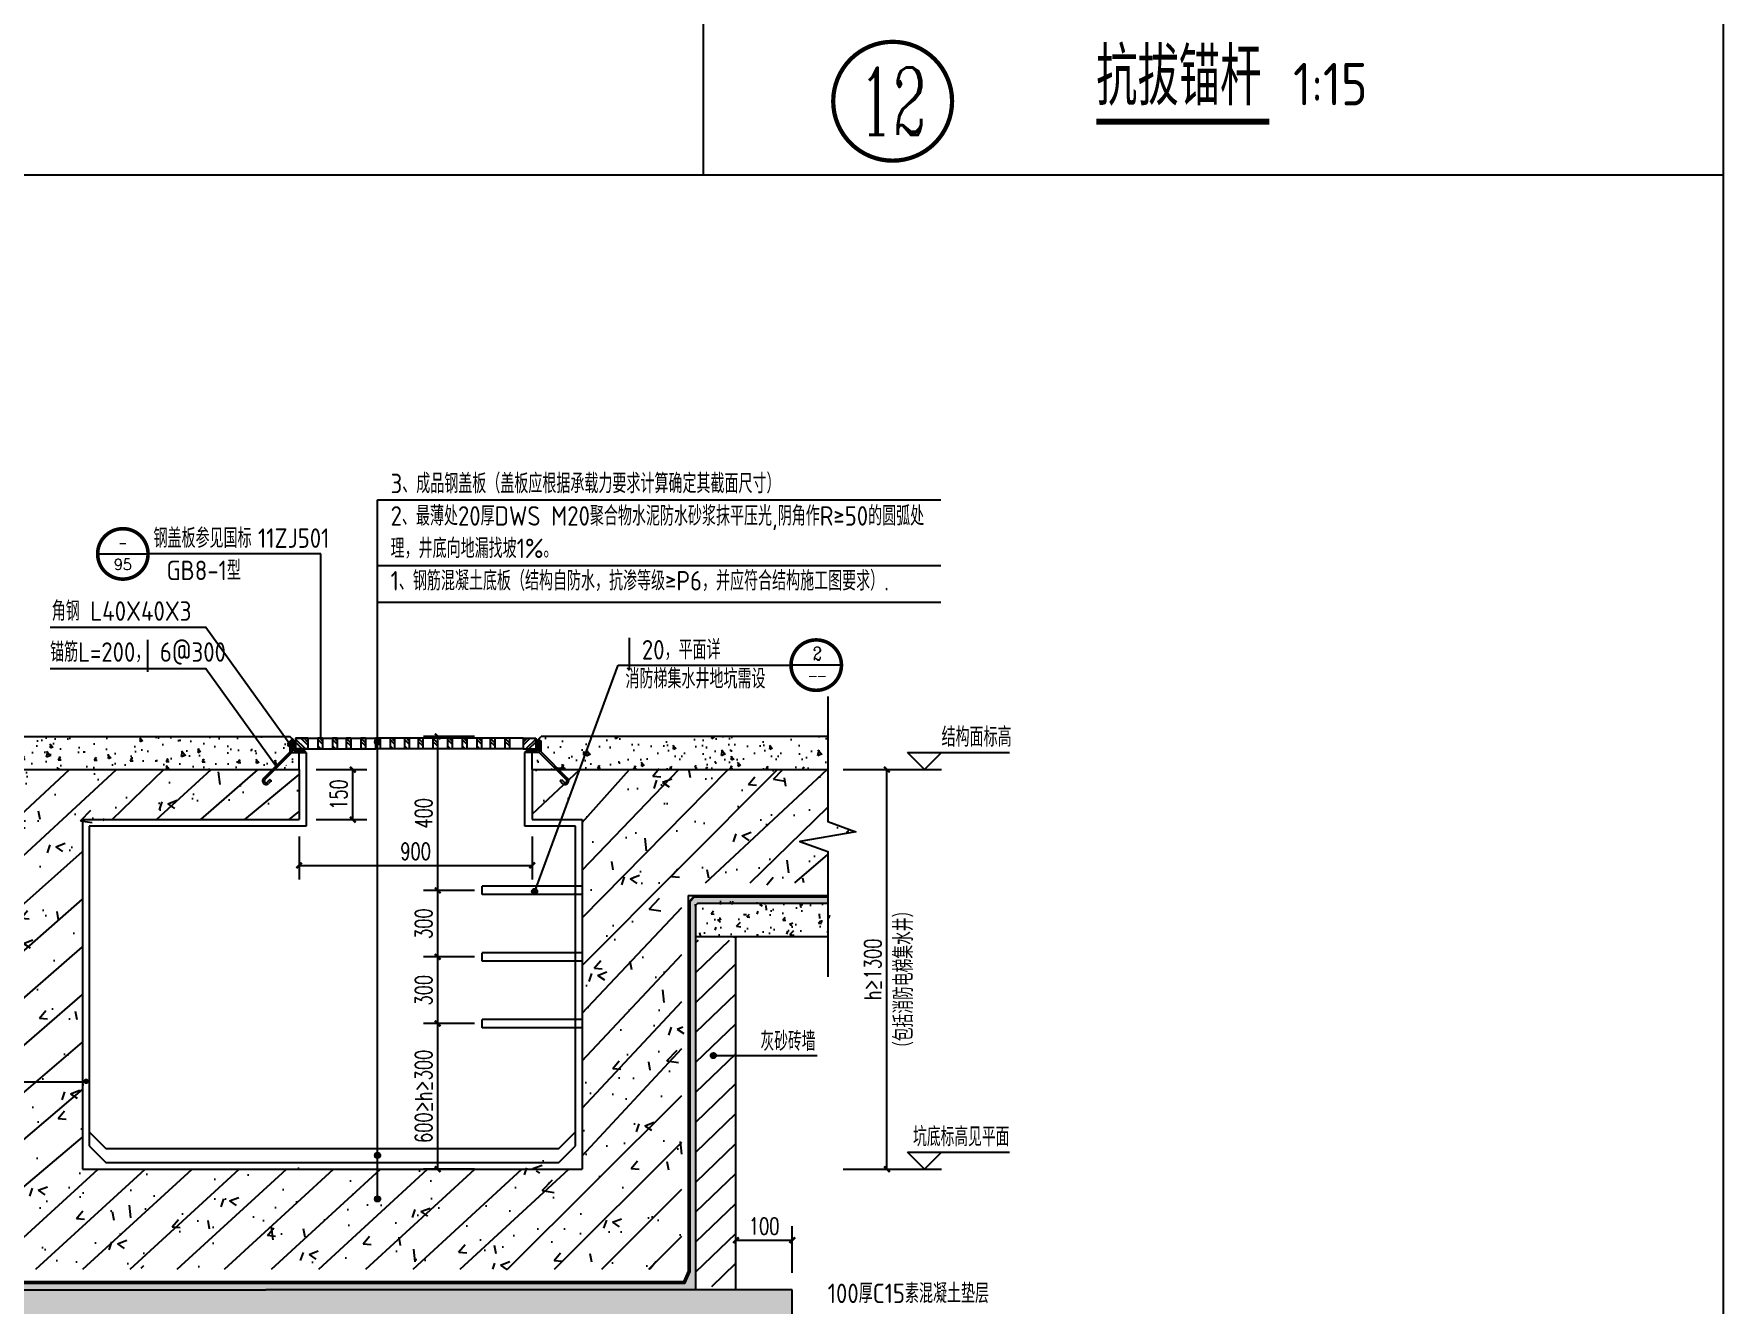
# Model space of a CAD drawing. Header units: millimetres. Extents: x 434053 to 1059003, y -2417481 to 936527.
# Drawn here: x 537432 to 540416, y -2321899 to -2319655 of the extents above; entities that cross this region are included whole.
import ezdxf
from ezdxf.enums import TextEntityAlignment as Align

# ---------------------------------------------------------------- set-up
doc = ezdxf.new("R2010")
doc.units = ezdxf.units.MM
doc.header["$LTSCALE"] = 1000
doc.header["$MEASUREMENT"] = 0
doc.linetypes.add('DASHED', pattern=[0.75, 0.5, -0.25])
doc.linetypes.add('DASHEDX2', pattern=[2.8, 2, -0.8])
doc.layers.get('Defpoints').update_dxf_attribs({"color": 6})
for name, color, linetype in [('2', 2, 'Continuous'), ('3', 11, 'DASHEDX2'), ('7', 7, 'Continuous'), ('column-1', 5, 'Continuous'), ('DIM', 3, 'Continuous'), ('DIM_ELEV', 3, 'Continuous'), ('DIM_IDEN', 3, 'Continuous'), ('DIM_LEAD', 3, 'Continuous'), ('DIM_SYMB', 3, 'Continuous'), ('PUB_DIM', 83, 'Continuous'), ('PUB_HATCH', 8, 'Continuous'), ('PUB_TEXT', 7, 'Continuous'), ('STAIR', 2, 'Continuous'), ('材料填充', 251, 'Continuous')]:
    doc.layers.add(name, color=color, linetype=linetype)
doc.layers.add('A-ANNO-TEXT', color=7, linetype='Continuous', lineweight=25)
doc.styles.add('_TCH_DIM', font='SIMPLEX.shx', dxfattribs={"width": 0.8, "height": 3, "bigfont": 'GBCBIG.shx'})
doc.styles.add('_TCH_DIM_T3', font='SIMPLEX', dxfattribs={"width": 0.7058823529411765, "bigfont": 'GBCBIG'})
doc.styles.add('_TCH_LABEL', font='COMPLEX', dxfattribs={"bigfont": 'GBCBIG'})
doc.styles.get("Standard").update_dxf_attribs({"font": 'gbenor.shx', "bigfont": 'gbcbig.shx'})
doc.styles.add('海文B', font='haiwenrs.shx', dxfattribs={"width": 0.8, "bigfont": 'hzdx.shx'})
doc.dimstyles.new('_TCH_ARCH&&10', dxfattribs={"dimtxt": 29.75, "dimasz": 10, "dimexe": 25, "dimexo": 30, "dimgap": 10, "dimtad": 1, "dimdec": 0, "dimzin": 0, "dimdsep": 46, "dimtxsty": '_TCH_DIM_T3', "dimblk": 'ARCHTICK', "dimcen": 0.09, "dimclrt": 7, "dimazin": 2, "dimtfac": 1, "dimtdec": 0, "dimtix": 1, "dimtmove": 2, "dimatfit": 3, "dimfxl": 1, "dimtolj": 1, "dimtzin": 0, "dimarcsym": 0})
pattern_1 = [(83.09778571207357, (14063.02985803247, -4894.947309346404), (56.04215729813361, 29.92094191721106), [6.617647059442755, -72.79411765387032]), (28.09778571207358, (14063.02985803247, -4894.947309346404), (-46.49883213385041, 48.91530178554119), [5.294117647554194, -58.23529412309616]), (133.5491857120736, (14067.70003744867, -4892.453897272237), (9.543386545360896, 78.83623561566188), [5.624134412290952, -61.86548047637698]), (79.28198571207355, (14053.39333592181, -4880.163665441331), (86.86369629561645, 39.1875889218399), [9.926470589164126, -109.1911764808054]), (129.7333857120736, (14060.63197933673, -4876.898037678562), (22.15306107805917, 117.0395476959124), [8.436201883142306, -92.79820589103599]), (24.28198571207358, (14053.39333592181, -4880.163665441331), (22.15296969502606, 117.0395650192685), [7.941176471331309, -87.35294118464438]), (54.09778571207357, (14063.19428841944, -4879.041315380018), (63.52153569184937, -1.000331540527616), [6.617647059442755, -72.79411765387032]), (359.0977857120736, (14063.19428841944, -4879.041315380018), (-16.95418606034901, 65.3253680710154), [5.294117647554189, -58.23529412309612]), (104.5491857120736, (14068.48774971417, -4879.124679768458), (46.56739939590139, 64.32499969922216), [5.624134412290966, -61.86548047637711]), (70.59778571207355, (14063.02985803247, -4894.947309346404), (-15.1408600424494, 25.19281453211292), [0, -57.52941177008901, 0, -59.11764706435528, 0, -58.455882358411]), (40.59778571207357, (14063.02985803247, -4894.947309346404), (0.4418459237199835, 41.82958855152091), [0, -33.70588235609504, 0, -56.20588235820038, 0, -22.27941176679057]), (0.5977857120735558, (14046.54609510209, -4905.692031516228), (40.54595661375001, 24.05374255839499), [0, -22.05882353147585, 0, -68.82352941820466, 0, -91.32352942031001]), (350.5977857120736, (14039.15427311463, -4910.510292536579), (38.28476390536742, 35.49901410399111), [0, -28.6764705909186, 0, -45.70588235721795, 0, -64.852941182539])]
pattern_2 = [(50.00000000532498, (-244447799.5773784, -330133622.0784787), (63.28766316733864, -5.536953080482585), [6.617647058422977, -72.79411764265274]), (355.000000005325, (-244447799.5773784, -330133622.0784787), (-12.24276473598609, 66.369894144846), [5.294117646738382, -58.23529411412219]), (100.4514000053249, (-244447794.3034066, -330133622.5398911), (51.0449454366115, 60.83290077114608), [5.624134411424278, -61.86548046684356]), (46.18420000532497, (-244447799.5773784, -330133604.4314199), (94.1683278155673, -14.60461890174813), [9.926470587634464, -109.1911764639791]), (96.63560000532487, (-244447791.7300185, -330133605.6484764), (82.47023871190565, 85.95157684661878), [8.436201881842294, -92.79820587673582]), (351.184200005325, (-244447799.5773784, -330133604.4314199), (82.47017161645776, 85.95164126057904), [7.941176470107574, -87.35294117118332]), (21.00000000532497, (-244447790.753849, -330133608.8431846), (52.66826930468389, -35.5251962281318), [6.617647058422977, -72.79411764265274]), (326.000000005325, (-244447790.753849, -330133608.8431846), (21.46899986818767, 63.98382750225657), [5.294117646738382, -58.23529411412219]), (71.45140000532498, (-244447786.3648284, -330133611.8036205), (74.13729075005801, 28.45857324428109), [5.624134411424289, -61.86548046684364]), (37.50000000532497, (-244447799.5773784, -330133622.0784787), (1.072928407554361, 29.37298710108461), [0, -57.52941176122374, 0, -59.11764705524526, 0, -58.45588234940296]), (7.500000005324967, (-244447799.5773784, -330133622.0784787), (23.21201800496203, 34.80103340143557), [0, -33.70588235090093, 0, -56.20588234953902, 0, -22.27941176335729]), (327.5000000053249, (-244447819.253849, -330133622.0784787), (47.10197965960536, -1.990135736770773), [0, -22.05882352807657, 0, -68.8235294075989, 0, -91.323529406237]), (317.500000005325, (-244447828.0773784, -330133622.0784787), (51.45760317333385, 8.832792562981655), [0, -28.67647058649957, 0, -45.7058823501747, 0, -64.85294117254519])]

# ---------------------------------------------------------------- blocks, each defined once
blk = doc.blocks.new('asgdsfgf')
for p, q in [((9312.79590616445, 8609.999412580393), (9312.7959061648, 3130.375659364741)), ((0.0007642573909834027, 3130.375659364741), (11115.00078604987, 3130.375659364741))]:
    blk.add_line(p, q)
at = {"layer": 'DIM_IDEN', "const_width": 7.5}
blk.add_lwpolyline([(9752.790688854991, 3260.570777030662, 1), (9542.790688854991, 3260.570777030662, 1)], format="xyb", close=True, dxfattribs=at)
at = {"layer": 'DIM_IDEN', "const_width": 10.5}
blk.add_lwpolyline([(10007.38703804428, 3224.538398098339), (10313.2274635762, 3224.538398098339)], dxfattribs=at)
at = {"layer": 'A-ANNO-TEXT'}
for s, height, p in [('抗拔锚杆', 101.2765957446808, (10007.38703804428, 3253.357547034509)), ('1:15', 75, (10355.2274635762, 3253.357547034509))]:
    blk.add_text(s, height=height, dxfattribs=at).set_placement(p)
at = {"layer": 'PUB_TEXT', "style": '_TCH_LABEL', "width": 0.7241379310344717}
blk.add_text('12', height=118.79393923934, dxfattribs=at).set_placement((9588.393719235322, 3201.173807410992), (9707.18765847466, 3201.173807410992), align=Align.FIT)
blk = doc.blocks.new('_ArchTick')
at = {"color": 0, "linetype": 'ByBlock', "const_width": 0.4}
blk.add_lwpolyline([(-0.5, -0.5), (0.5, 0.5)], dxfattribs=at)
blk = doc.blocks.new('*D130')
at = {"layer": 'Defpoints', "color": 0, "transparency": 16777216}
for p in [(1485.131489445455, 1755.167104574852), (1580.134238758357, 1755.167104574852), (1580.134238758357, 1483.108281045221)]:
    blk.add_point(p, dxfattribs=at)
at = {"layer": 'PUB_DIM', "color": 0, "lineweight": -2, "transparency": 16777216}
for p, q in [((1550.134238758357, 1755.167104574852), (1460.131489445455, 1755.167104574852)), ((1485.131489445455, 1483.108281045221), (1485.131489445455, 1755.167104574852)), ((1550.134238758357, 1483.108281045221), (1460.131489445455, 1483.108281045221))]:
    blk.add_line(p, q, dxfattribs=at)
at = {"layer": 'PUB_DIM', "color": 0, "lineweight": -2, "transparency": 16777216, "xscale": 10, "yscale": 10, "zscale": 10}
for p, rotation in [((1485.131489445455, 1755.167104574852), 90), ((1485.131489445455, 1483.108281045221), 270)]:
    blk.add_blockref('_ArchTick', p, dxfattribs=dict(at, rotation=rotation))
at = {"layer": 'PUB_DIM', "color": 7, "transparency": 16777216, "insert": (1460.256489445455, 1619.137692810037), "char_height": 29.75, "attachment_point": 5, "rotation": 90, "style": '_TCH_DIM_T3'}
blk.add_mtext('\\A1;400', dxfattribs=at)
blk = doc.blocks.new('*D131')
at = {"layer": 'Defpoints', "color": 0, "transparency": 16777216}
for p in [(1485.131489445455, 1483.108281045221), (1580.134238758357, 1483.108281045221), (1580.134238758357, 1365.461222221609)]:
    blk.add_point(p, dxfattribs=at)
at = {"layer": 'PUB_DIM', "color": 0, "lineweight": -2, "transparency": 16777216}
for p, q in [((1550.134238758357, 1483.108281045221), (1460.131489445455, 1483.108281045221)), ((1485.131489445455, 1365.461222221609), (1485.131489445455, 1483.108281045221)), ((1550.134238758357, 1365.461222221609), (1460.131489445455, 1365.461222221609))]:
    blk.add_line(p, q, dxfattribs=at)
at = {"layer": 'PUB_DIM', "color": 0, "lineweight": -2, "transparency": 16777216, "xscale": 10, "yscale": 10, "zscale": 10}
for p, rotation in [((1485.131489445455, 1483.108281045221), 90), ((1485.131489445455, 1365.461222221609), 270)]:
    blk.add_blockref('_ArchTick', p, dxfattribs=dict(at, rotation=rotation))
at = {"layer": 'PUB_DIM', "color": 7, "transparency": 16777216, "insert": (1460.256489445455, 1424.284751633415), "char_height": 29.75, "attachment_point": 5, "rotation": 90, "style": '_TCH_DIM_T3'}
blk.add_mtext('\\A1;300', dxfattribs=at)
blk = doc.blocks.new('*D132')
at = {"layer": 'Defpoints', "color": 0, "transparency": 16777216}
for p in [(1485.131489445455, 1365.461222221609), (1580.134238758357, 1365.461222221609), (1580.134238758357, 1247.814163397998)]:
    blk.add_point(p, dxfattribs=at)
at = {"layer": 'PUB_DIM', "color": 0, "lineweight": -2, "transparency": 16777216}
for p, q in [((1550.134238758357, 1365.461222221609), (1460.131489445455, 1365.461222221609)), ((1485.131489445455, 1247.814163397998), (1485.131489445455, 1365.461222221609)), ((1550.134238758357, 1247.814163397998), (1460.131489445455, 1247.814163397998))]:
    blk.add_line(p, q, dxfattribs=at)
at = {"layer": 'PUB_DIM', "color": 0, "lineweight": -2, "transparency": 16777216, "xscale": 10, "yscale": 10, "zscale": 10}
for p, rotation in [((1485.131489445455, 1365.461222221609), 90), ((1485.131489445455, 1247.814163397998), 270)]:
    blk.add_blockref('_ArchTick', p, dxfattribs=dict(at, rotation=rotation))
at = {"layer": 'PUB_DIM', "color": 7, "transparency": 16777216, "insert": (1460.256489445455, 1306.637692809804), "char_height": 29.75, "attachment_point": 5, "rotation": 90, "style": '_TCH_DIM_T3'}
blk.add_mtext('\\A1;300', dxfattribs=at)
blk = doc.blocks.new('*D133')
at = {"layer": 'Defpoints', "color": 0, "transparency": 16777216}
for p in [(1485.131489445455, 1247.814163397998), (1580.134238758357, 1247.814163397998), (1580.134238758357, 990.4612222216092)]:
    blk.add_point(p, dxfattribs=at)
at = {"layer": 'PUB_DIM', "color": 0, "lineweight": -2, "transparency": 16777216}
for p, q in [((1550.134238758357, 1247.814163397998), (1460.131489445455, 1247.814163397998)), ((1485.131489445455, 990.4612222216092), (1485.131489445455, 1247.814163397998)), ((1550.134238758357, 990.4612222216092), (1460.131489445455, 990.4612222216092))]:
    blk.add_line(p, q, dxfattribs=at)
at = {"layer": 'PUB_DIM', "color": 0, "lineweight": -2, "transparency": 16777216, "xscale": 10, "yscale": 10, "zscale": 10}
for p, rotation in [((1485.131489445455, 1247.814163397998), 90), ((1485.131489445455, 990.4612222216092), 270)]:
    blk.add_blockref('_ArchTick', p, dxfattribs=dict(at, rotation=rotation))
at = {"layer": 'PUB_DIM', "color": 7, "transparency": 16777216, "insert": (1460.256489445455, 1119.137692809804), "char_height": 29.75, "attachment_point": 5, "rotation": 90, "style": '_TCH_DIM_T3'}
blk.add_mtext('\\A1;600≥h≥300', dxfattribs=at)
blk = doc.blocks.new('*D134')
at = {"layer": 'Defpoints', "color": 0, "transparency": 16777216}
for p in [(1240.163805818185, 1696.343575162813), (1335.166555131087, 1696.343575162813), (1240.163805818185, 1608.108281045221)]:
    blk.add_point(p, dxfattribs=at)
at = {"layer": 'PUB_DIM', "color": 0, "lineweight": -2, "transparency": 16777216}
for p, q in [((1270.163805818185, 1696.343575162813), (1360.166555131087, 1696.343575162813)), ((1335.166555131087, 1608.108281045221), (1335.166555131087, 1696.343575162813)), ((1270.163805818185, 1608.108281045221), (1360.166555131087, 1608.108281045221))]:
    blk.add_line(p, q, dxfattribs=at)
at = {"layer": 'PUB_DIM', "color": 0, "lineweight": -2, "transparency": 16777216, "xscale": 10, "yscale": 10, "zscale": 10}
for p, rotation in [((1335.166555131087, 1696.343575162813), 90), ((1335.166555131087, 1608.108281045221), 270)]:
    blk.add_blockref('_ArchTick', p, dxfattribs=dict(at, rotation=rotation))
at = {"layer": 'PUB_DIM', "color": 7, "transparency": 16777216, "insert": (1310.291555131087, 1652.225928104017), "char_height": 29.75, "attachment_point": 5, "rotation": 90, "style": '_TCH_DIM_T3'}
blk.add_mtext('\\A1;150', dxfattribs=at)
blk = doc.blocks.new('*D137')
at = {"layer": 'Defpoints', "color": 0, "transparency": 16777216}
for p in [(2111.575570559129, 865.0641294433735), (2011.928511735634, 777.5200456809253), (2111.575570559129, 777.5200456809253)]:
    blk.add_point(p, dxfattribs=at)
at = {"layer": 'PUB_DIM', "color": 0, "lineweight": -2, "transparency": 16777216}
for p, q in [((2011.928511735634, 807.5200456809253), (2011.928511735634, 890.0641294433735)), ((2111.575570559129, 807.5200456809253), (2111.575570559129, 890.0641294433735)), ((2011.928511735634, 865.0641294433735), (2111.575570559129, 865.0641294433735))]:
    blk.add_line(p, q, dxfattribs=at)
at = {"layer": 'PUB_DIM', "color": 0, "lineweight": -2, "transparency": 16777216, "xscale": 10, "yscale": 10, "zscale": 10, "rotation": 180}
blk.add_blockref('_ArchTick', (2011.928511735634, 865.0641294433735), dxfattribs=at)
at = {"layer": 'PUB_DIM', "color": 0, "lineweight": -2, "transparency": 16777216, "xscale": 10, "yscale": 10, "zscale": 10}
blk.add_blockref('_ArchTick', (2111.575570559129, 865.0641294433735), dxfattribs=at)
at = {"layer": 'PUB_DIM', "color": 7, "transparency": 16777216, "insert": (2061.752041147382, 889.9391294433735), "char_height": 29.75, "attachment_point": 5, "style": '_TCH_DIM_T3'}
blk.add_mtext('\\A1;100', dxfattribs=at)
blk = doc.blocks.new('A$C30A90613')
at = {"layer": 'DIM'}
h = blk.add_hatch(color=256, dxfattribs=at)
edge = h.paths.add_edge_path()
edge.add_arc((1378.877158817137, 1745.418601602782), 4.800000000000001, 0, 360)
h = blk.add_hatch(color=256, dxfattribs=at)
edge = h.paths.add_edge_path()
edge.add_arc((1656.310776848928, 1481.242341693025), 4.800000000000001, 0, 360)
h = blk.add_hatch(color=256, dxfattribs=at)
edge = h.paths.add_edge_path()
edge.add_arc((1972.152458677185, 1191.28495829599), 4.800000000000001, 0, 360)
h = blk.add_hatch(color=256, dxfattribs=at)
edge = h.paths.add_edge_path()
edge.add_arc((864.0885537421564, 1145.710343548097), 4.800000000000001, 0, 360)
h = blk.add_hatch(color=256, dxfattribs=at)
edge = h.paths.add_edge_path()
edge.add_arc((1378.877158817137, 1014.705652623903), 4.800000000000001, 0, 360)
h = blk.add_hatch(color=256, dxfattribs=at)
edge = h.paths.add_edge_path()
edge.add_arc((1378.877158817137, 938.0475470842794), 4.800000000000001, 0, 360)
at = {"layer": 'PUB_HATCH'}
h = blk.add_hatch(dxfattribs=at)
h.set_pattern_fill('ANSI31', color=256, scale=23.52941176470712, style=0)
h.set_pattern_definition([(45, (-244447799.5773784, -330133622.0784787), (-26.41251800314595, 26.41251800314595), [])])
h.paths.add_polyline_path([(2011.928511840757, 1395.167104644701), (1941.340276546543, 1395.167104644701), (1941.340276406379, 783.4023986221291), (2011.928511735518, 783.4023986221291)])
at = {"layer": '材料填充'}
h = blk.add_hatch(dxfattribs=at)
h.set_pattern_fill('混凝土', color=256, scale=8.82352941259034, angle=-8.156538841722552e-09, style=0)
h.set_pattern_definition(pattern_1)
h.paths.add_polyline_path([(1122.516746994574, 1755.167104574386), (600.1204448414501, 1755.167104574386), (600.1204448414501, 1696.343575162813), (1122.516747064656, 1696.343575162813)])
h = blk.add_hatch(dxfattribs=at)
h.set_pattern_fill('混凝土', color=256, scale=8.82352941259034, angle=-8.156538841722552e-09, style=0)
h.set_pattern_definition(pattern_1)
h.paths.add_polyline_path([(1224.407503307099, 1727.870245829225), (1224.407503307099, 1747.066276011057), (1227.558763781213, 1747.066276011057), (1227.558763781213, 1751.77503509447), (1224.166694301181, 1755.167104574386), (1122.516746994574, 1755.167104574386), (1122.516747064656, 1696.343575162813), (1192.880832711002, 1696.343575162813)])
h = blk.add_hatch(dxfattribs=at)
h.set_pattern_fill('混凝土', color=256, scale=8.82352941259034, angle=-8.156538841722552e-09, style=0)
h.set_pattern_definition(pattern_1)
h.paths.add_polyline_path([(1769.575570594054, 1755.167104574386), (1667.925623287447, 1755.167104574386), (1664.533553737216, 1751.775035024621), (1664.533553737216, 1747.066275941208), (1667.684814246488, 1747.066275941208), (1667.684814211447, 1727.870245899074), (1699.211484877742, 1696.343575162813), (1769.575570594054, 1696.343575162813)])
h = blk.add_hatch(dxfattribs=at)
h.set_pattern_fill('混凝土', color=256, scale=8.82352941259034, angle=-8.156538841722552e-09, style=0)
h.set_pattern_definition(pattern_1)
h.paths.add_polyline_path([(2010.196751128533, 1755.167104644701), (1769.575570594054, 1755.167104574386), (1769.575570594054, 1696.343575162813), (2010.196751128533, 1696.343575162813)])
h = blk.add_hatch(dxfattribs=at)
h.set_pattern_fill('混凝土', color=256, scale=8.82352941259034, angle=-8.156538841722552e-09, style=0)
h.set_pattern_definition([(83.09778571207357, (14233.43449622486, -4894.947309346404), (56.04215729813361, 29.92094191721106), [6.617647059442755, -72.79411765387032]), (28.09778571207358, (14233.43449622486, -4894.947309346404), (-46.49883213385041, 48.91530178554119), [5.294117647554193, -58.23529412309615]), (133.5491857120736, (14238.10467564093, -4892.453897272237), (9.543386545360896, 78.83623561566188), [5.62413441229095, -61.86548047637697]), (79.28198571207355, (14223.79797411407, -4880.163665441331), (86.86369629561645, 39.1875889218399), [9.926470589164126, -109.1911764808054]), (129.7333857120736, (14231.03661752888, -4876.898037678562), (22.15306107805917, 117.0395476959124), [8.436201883142305, -92.79820589103598]), (24.28198571207358, (14223.79797411407, -4880.163665441331), (22.15296969502606, 117.0395650192685), [7.941176471331309, -87.35294118464438]), (54.09778571207357, (14233.59892661171, -4879.041315380018), (63.52153569184937, -1.000331540527616), [6.617647059442755, -72.79411765387032]), (359.0977857120736, (14233.59892661171, -4879.041315380018), (-16.95418606034901, 65.3253680710154), [5.294117647554187, -58.2352941230961]), (104.5491857120736, (14238.89238790656, -4879.124679768458), (46.56739939590139, 64.32499969922216), [5.624134412290966, -61.86548047637711]), (70.59778571207355, (14233.43449622486, -4894.947309346404), (-15.1408600424494, 25.19281453211292), [0, -57.52941177008901, 0, -59.11764706435528, 0, -58.455882358411]), (40.59778571207357, (14233.43449622486, -4894.947309346404), (0.4418459237199835, 41.82958855152091), [0, -33.70588235609504, 0, -56.20588235820037, 0, -22.27941176679056]), (0.5977857120735558, (14216.95073329448, -4905.692031516228), (40.54595661375001, 24.05374255839499), [0, -22.05882353147585, 0, -68.82352941820466, 0, -91.32352942031001]), (350.5977857120736, (14209.5589113069, -4910.510292536579), (38.28476390536742, 35.49901410399111), [0, -28.6764705909186, 0, -45.70588235721795, 0, -64.852941182539])])
h.paths.add_polyline_path([(2174.324814063963, 1696.343575162813), (2174.324814063963, 1755.167104715016), (1939.980208786321, 1755.167104574386), (1939.980208786321, 1696.343575162813)])
h = blk.add_hatch(dxfattribs=at)
h.set_pattern_fill('混凝土', color=256, scale=8.82352941259034, angle=-8.156538841722552e-09, style=0)
h.set_pattern_definition(pattern_1)
h.paths.add_polyline_path([(1240.163805818185, 1726.564951020759), (1227.558763816254, 1726.564951020759), (1197.337388028391, 1696.343575162813), (1240.163805888267, 1696.343575162813)])
h = blk.add_hatch(dxfattribs=at)
h.set_pattern_fill('混凝土', color=256, scale=8.82352941259034, angle=-8.156538841722552e-09, style=0)
h.set_pattern_definition(pattern_1)
h.paths.add_polyline_path([(1664.533553737216, 1726.564950950909), (1651.928511735518, 1726.564951020759), (1651.928511770559, 1696.343575162813), (1694.754929525196, 1696.343575162813)])
h = blk.add_hatch(dxfattribs=at)
h.set_pattern_fill('钢筋混凝土', color=256, scale=23.52941176470712, angle=5.324966999999999e-09, style=0)
h.set_pattern_definition([(45.00000000532497, (-244451344.6729058, -330133622.0784787), (-41.59451654425305, 41.59451653652162), []), (50.00000000532498, (-244451344.6729058, -330133622.0784787), (168.7671017897937, -14.76520821551471), [17.64705882353034, -194.1176470588337]), (355.000000005325, (-244451344.6729058, -330133622.0784787), (-32.64737263127405, 176.9863843969779), [14.11764705882427, -155.294117647067]), (100.4514000053249, (-244451330.6089811, -330133623.3089116), (136.1198545058769, 162.2210687328836), [14.99769176470665, -164.9746145882436]), (46.18420000532497, (-244451344.6729058, -330133575.0196552), (251.1155408567256, -38.94565040702101), [26.47058823529551, -291.1764705882506]), (96.63560000532487, (-244451323.7466129, -330133578.2651392), (219.9206365784046, 229.2042049382021), [22.49653835294231, -247.4618823529538]), (351.184200005325, (-244451344.6729058, -330133575.0196552), (219.9204576572102, 229.2043767087627), [21.17647058823641, -232.9411764706005]), (21.00000000532497, (-244451321.1434941, -330133586.7843611), (140.4487181543322, -94.73385661409048), [17.64705882353034, -194.1176470588337]), (326.000000005325, (-244451321.1434941, -330133586.7843611), (57.25066631863537, 170.623540016354), [14.11764705882427, -155.294117647067]), (71.45140000532497, (-244451309.4394392, -330133594.6788566), (197.6994420121315, 75.88952865601368), [14.99769176470667, -164.974614588244]), (37.50000000532497, (-244451344.6729058, -330133622.0784787), (2.861142420318294, 78.32796560763744), [0, -153.4117647058904, 0, -157.6470588235377, 0, -155.8823529411847]), (7.500000005324967, (-244451344.6729058, -330133622.0784787), (61.89871468364859, 92.80275574278357), [0, -89.88235294118098, 0, -149.882352941184, 0, -59.41176470588537]), (327.5000000053249, (-244451397.143494, -330133622.0784787), (125.6052790998902, -5.307028631710232), [0, -58.82352941176777, 0, -183.5294117647154, 0, -243.5294117647185]), (317.500000005325, (-244451420.6729058, -330133622.0784787), (137.2202751372031, 23.55411350271133), [0, -76.47058823529815, 0, -121.8823529411829, 0, -172.9411764705974])])
h.paths.add_polyline_path([(857.8108646767214, 1608.108281045221), (1240.163805888267, 1608.108281045221), (1240.163805888267, 1696.343575162813), (423.6498565009097, 1696.343575092498), (423.6498565359507, 1604.578869210556), (473.06162124197, 1586.594457704108), (374.2380917950068, 1569.169203120749), (423.6498565359507, 1551.637692810036), (423.6498565359507, 1496.343575233128), (681.340276511386, 1496.343575162813), (681.340276476345, 819.8729867869988), (687.2226294877473, 813.9906339161098), (1910.752041147323, 813.9906339161098), (1916.634394123452, 819.8729868573137), (1916.634394088527, 1496.343575233128), (2174.324814063963, 1496.343575233128), (2174.324814063963, 1551.637692810036), (2124.913049323019, 1569.169203120749), (2223.736578734708, 1586.594457634259), (2174.324814063963, 1604.578869280405), (2174.324814063963, 1696.343575162813), (1651.9285118056, 1696.343575162813), (1651.9285118056, 1608.108281045221), (1740.163805888267, 1608.108281045221), (1740.163805888267, 990.4612222216092), (857.8108647117624, 990.4612222216092)])
h.paths.add_polyline_path([(1186.316438966198, 1671.952960078139), (1190.768177316757, 1676.404698463622), (1188.510548104532, 1678.662327746395), (1184.438744625892, 1674.590524372645, -0.04067339179448664), (1184.10740549094, 1674.200399139896, 0.04067339541364526), (1184.438744695974, 1674.590524372645), (1188.510548104532, 1678.662327816244), (1190.768177316757, 1676.404698463622), (1186.354844587855, 1671.991365734953, -0.004422666713273338), (1186.27564989496, 1671.912886262871, 0.002268188647924357)], flags=16)
h.paths.add_polyline_path([(1703.581769519253, 1678.662327746395), (1707.653573032934, 1674.590524232481, 0.7286547109227801), (1713.364450283116, 1676.428676781245, -0.7286547109227798), (1707.653573032934, 1674.590524232481), (1703.581769554294, 1678.66232767608), (1701.32414027187, 1676.404698463622), (1705.775884618051, 1671.952954117674, 0.1977924108459597), (1710.21318977396, 1670.126155833248, -0.2000325682599944), (1705.737471072469, 1671.991367628332), (1701.324140236946, 1676.404698393773)], flags=16)
h = blk.add_hatch(dxfattribs=at)
h.set_pattern_fill('AR-SAND', color=256, scale=5.882352941176779, style=0)
h.set_pattern_definition([(37.50000000000001, (-244451344.6729058, -330133622.0784787), (-0.4705974399953337, 14.39450698027553), [0, -11.35529411764765, 0, -12.70000000000067, 0, -12.13970588235358]), (7.499999999999999, (-244451344.6729058, -330133622.0784787), (13.22127303347136, 21.083091193188), [0, -6.125882352941499, 0, -10.23470588235348, 0, -3.922058823529618]), (327.5, (-244451353.8617293, -330133622.0784787), (23.26448147769116, 0.0422701376042849), [0, -3.735294117647255, 0, -13.44705882353012, 0, -17.5558823529421]), (317.5, (-244451353.8617293, -330133622.0784787), (22.45754271977463, 6.556744801683172), [0, -1.867647058823628, 0, -8.815294117647523, 0, -10.08529411764759])])
h.paths.add_polyline_path([(667.5167471347377, 1462.953306864947), (659.7147142011672, 1470.755339868832), (423.6498565711081, 1470.755339868832), (423.6498565359507, 1459.872986927629), (653.6932176179253, 1459.872986927629), (656.6343941935338, 1456.931810527109), (656.6343941234518, 777.5200456809253), (1181.340276441304, 777.5200456809253), (1941.34027644142, 777.5200456809253), (1941.34027644142, 783.4023986221291), (1941.340276546543, 1456.931810527109), (1944.281453052303, 1459.872986997478), (2174.324814063963, 1459.872986997478), (2174.324814063963, 1470.755339938682), (1938.259956503869, 1470.755339938682), (1930.45792360534, 1462.953307005111), (1930.457923500217, 809.6920385858975), (1920.9329893135, 788.4023986221291), (677.0416812512558, 788.4023986221291), (667.5167470646556, 809.6920387260616)])
h = blk.add_hatch(dxfattribs=at)
h.set_pattern_fill('混凝土', color=256, scale=8.823529411230636, angle=5.324967342127938e-09, style=0)
h.set_pattern_definition(pattern_2)
h.paths.add_polyline_path([(2174.324813993764, 1459.872986997478), (1944.281453017145, 1459.872986997478), (1941.340276581701, 1456.931810527109), (1941.340276581701, 1401.049457585905), (2011.928511840757, 1401.049457585905), (2174.324813993764, 1401.049457585905)])
h = blk.add_hatch(dxfattribs=at)
h.set_pattern_fill('混凝土', color=256, scale=8.823529411230636, angle=5.324967342127938e-09, style=0)
h.set_pattern_definition(pattern_2)
h.paths.add_polyline_path([(486.3990999709349, 777.5200456809253), (486.3990999709349, 718.6965162688866), (2111.575570559129, 718.6965162688866), (2111.575570559129, 777.5200456809253), (1181.340276441304, 777.5200456809253)])
at = {"layer": '2'}
for p, q in [((1563.693217617809, 1475.755339868832), (1563.693217617809, 1490.461222221609)), ((1563.693217617809, 1358.108281045221), (1563.693217617809, 1372.814163397998)), ((1563.69321765285, 1240.461222221609), (1563.69321765285, 1255.167104574386))]:
    blk.add_line(p, q, dxfattribs=at)
for points in [[(1740.16380585311, 1490.461222291924), (1563.693217617809, 1490.461222221609)], [(1740.16380585311, 1475.755339868832), (1563.693217617809, 1475.755339868832)], [(1740.163805888267, 1372.814163468312), (1563.693217617809, 1372.814163397998)], [(1740.16380585311, 1358.108281045221), (1563.693217617809, 1358.108281045221)], [(1740.163805888267, 1255.167104574386), (1563.69321765285, 1255.167104574386)], [(1740.163805888267, 1240.461222221609), (1563.69321765285, 1240.461222221609)]]:
    blk.add_lwpolyline(points, dxfattribs=at)
at = {"layer": '3'}
for p, q in [((1227.558763851412, 1747.066275941208), (1224.407503307099, 1747.066276011057)), ((1230.710024325526, 1748.623774550389), (1230.710024325526, 1729.71621149499)), ((1233.861284799641, 1751.775035024621), (1375.668007503729, 1751.77503509447)), ((1251.311987551046, 1732.867471969221), (1233.861284834798, 1750.318174720742)), ((1245.7412933429, 1732.867471969221), (1233.861284834798, 1744.747480582446)), ((1233.861284834798, 1732.867471969221), (1375.668007538887, 1732.867471969221)), ((1233.861284834798, 1732.867471969221), (1233.861284799641, 1729.716211565305)), ((1255.920108329039, 1739.400739607401), (1243.54581284197, 1751.775035024621)), ((1255.920108329039, 1744.971433745697), (1249.116507050116, 1751.775035024621)), ((1249.617587310611, 1729.716211565305), (1249.617587310611, 1732.867472039536)), ((1281.760444483487, 1741.145869711414), (1273.567167152651, 1749.339147042483)), ((1278.897453879821, 1732.867471969221), (1273.567167152651, 1738.197758696508)), ((1281.760444483487, 1746.716563919559), (1276.701973378891, 1751.77503509447)), ((1307.600780567853, 1741.145869781729), (1299.407503307099, 1749.339147112798)), ((1304.737789964187, 1732.867472039536), (1299.407503307099, 1738.197758696508)), ((1307.600780567853, 1746.716563919559), (1302.542309463257, 1751.775035024621)), ((1331.550360479974, 1738.098627897445), (1323.357083149021, 1746.291905228514)), ((1325.640127992141, 1732.867472039536), (1323.357083149021, 1735.150516812224)), ((1331.550360444933, 1743.669322035741), (1323.444647491211, 1751.775034954306)), ((1357.390696599381, 1738.098627897445), (1349.197419303469, 1746.291905228514)), ((1351.480464076507, 1732.867472039536), (1349.197419268428, 1735.150516882539)), ((1357.390696634538, 1743.669322035741), (1349.284983610618, 1751.775035024621)), ((1383.231032753945, 1741.145869711414), (1375.037755387835, 1749.339147112798)), ((1380.368042115122, 1732.867471969221), (1375.037755387835, 1738.197758696508)), ((1636.172209189506, 1751.775035024621), (1375.668007503729, 1751.77503509447)), ((1636.172209189506, 1732.867471969221), (1375.668007538887, 1732.867471969221)), ((1383.231032718904, 1746.716563919559), (1378.172561614192, 1751.775035024621)), ((1409.071368838311, 1741.145869781729), (1400.878091542283, 1749.339147112798)), ((1406.208378234645, 1732.867472039536), (1400.878091577441, 1738.197758696508)), ((1409.071368873352, 1746.716563919559), (1404.012897733599, 1751.77503509447)), ((1434.911704957718, 1741.145869781729), (1426.718427696964, 1749.339147042483)), ((1432.048714354052, 1732.867472039536), (1426.718427696964, 1738.197758696508)), ((1434.911704957718, 1746.716563919559), (1429.853233888163, 1751.775035024621)), ((1458.861284869723, 1738.098627897445), (1450.668007538887, 1746.291905228514)), ((1452.95105238189, 1732.867471969221), (1450.668007538887, 1735.150516812224)), ((1458.861284834798, 1743.66932210559), (1450.755571881076, 1751.775035024621)), ((1484.701620954089, 1738.098627897445), (1476.508343693335, 1746.291905158199)), ((1478.791388501413, 1732.867471969221), (1476.508343693335, 1735.150516812224)), ((1484.701620989246, 1743.66932210559), (1476.595908000367, 1751.775035024621)), ((1510.54195710877, 1741.145869781729), (1502.348679812741, 1749.339147042483)), ((1507.678966504987, 1732.867471969221), (1502.3486797777, 1738.197758696508)), ((1510.54195710877, 1746.716563919559), (1505.483486003941, 1751.775035024621)), ((1536.38229322806, 1741.145869781729), (1528.189015932148, 1749.339147042483)), ((1533.519302624278, 1732.867472039536), (1528.189015932148, 1738.197758696508)), ((1536.38229322806, 1746.716563989874), (1531.323822158389, 1751.775035024621)), ((1562.222629382508, 1741.145869711414), (1554.029352086713, 1749.339147042483)), ((1559.359638778726, 1732.867471969221), (1554.029352086713, 1738.197758696508)), ((1562.222629382508, 1746.716563919559), (1557.164158242755, 1751.775035024621)), ((1586.172209259588, 1738.098627897445), (1577.978931928519, 1746.291905228514)), ((1580.261976701557, 1732.867471969221), (1577.978931928519, 1735.150516812224)), ((1586.172209189506, 1743.66932210559), (1578.066496270709, 1751.77503509447)), ((1612.012545414036, 1738.098627897445), (1603.8192680832, 1746.291905228514)), ((1606.102312856121, 1732.867472039536), (1603.819268048042, 1735.150516882539)), ((1612.012545414036, 1743.669322035741), (1603.906832425273, 1751.775035024621)), ((1636.172209224431, 1744.971433745697), (1642.97581046843, 1751.77503509447)), ((1636.172209224431, 1739.400739537552), (1648.546504676575, 1751.77503509447)), ((1640.780330037582, 1732.867472039536), (1658.231032718904, 1750.318174720742)), ((1642.474730207818, 1729.71621149499), (1642.474730207818, 1732.867472039536)), ((1646.351024210686, 1732.867471969221), (1658.231032718904, 1744.747480582446)), ((1658.231032683747, 1732.867472039536), (1658.231032718904, 1729.71621149499)), ((1661.382293263217, 1748.623774550389), (1661.382293263217, 1729.71621149499)), ((1664.533553702175, 1747.066275941208), (1667.684814246488, 1747.066275941208)), ((1224.407503307099, 1727.870245829225), (1177.403326508123, 1680.866069030017)), ((1227.558763816254, 1726.564951020759), (1180.015851101605, 1679.0220383415)), ((1230.710024325526, 1729.71621149499), (1249.617587310611, 1729.716211565305)), ((1252.768847854924, 1726.564951020759), (1249.617587310611, 1729.716211565305)), ((1639.323469733819, 1726.564951020759), (1642.474730207818, 1729.71621149499)), ((1661.382293263217, 1729.71621149499), (1642.474730207818, 1729.71621149499)), ((1664.533553667134, 1726.564951020759), (1712.076466451865, 1679.022038271185)), ((1667.684814211447, 1727.870245899074), (1714.688991080504, 1680.866069030017)), ((1188.510548069375, 1678.662327746395), (1184.43874445057, 1674.590524162166)), ((1190.772992530605, 1676.40951367747), (1186.3164372131, 1671.952958324924)), ((1190.738825710607, 1676.434050034732), (1188.510548069375, 1678.662327746395)), ((1701.319325023098, 1676.40951367747), (1705.775880375644, 1671.952958324924)), ((1701.353491878021, 1676.434050105046), (1703.581769519253, 1678.66232767608)), ((1703.581769519253, 1678.66232767608), (1707.653573103016, 1674.590524162166))]:
    blk.add_line(p, q, dxfattribs=at)
for points in [[(1224.407503307099, 1727.870245829225), (1224.407503307099, 1747.066276011057)], [(1227.558763781213, 1751.77503509447), (1227.558763781213, 1726.564951020759), (1252.768847854924, 1726.564951020759)], [(1664.533553737216, 1751.775035024621), (1664.533553737216, 1726.564951020759), (1639.323469733819, 1726.564951020759)], [(1667.684814211447, 1727.870245899074), (1667.684814246488, 1747.066275941208)], [(1252.768847854924, 1726.564951020759), (1252.768847889965, 1596.343575233128), (869.5755705940537, 1596.343575162813), (869.5755705590127, 1031.637692809571), (898.9873352297582, 1002.225928104017), (1698.987335299957, 1002.225928104017), (1728.399099970702, 1031.637692809571), (1728.399099970702, 1596.343575162813), (1639.323469733819, 1596.343575162813), (1639.323469733819, 1726.564951020759)], [(869.5755705590127, 1056.693359480705), (898.9873352999566, 1027.281594845001), (1698.987335229875, 1027.281594775151), (1728.39910000586, 1056.69335955102)]]:
    blk.add_lwpolyline(points, dxfattribs=at)
for centre, radius, start, end in [((1181.879127814667, 1676.428676851559), 6.302521008187853, 135.2469081504564, 314.7530918684093), ((1181.879127814667, 1676.428676851559), 3.151260503691303, 125.6964683480173, 324.3165131032342), ((1710.213189738803, 1676.428676851559), 6.302521008187853, 225.2469057073031, 44.75309184954357), ((1710.213189738803, 1676.428676851559), 3.151260503691303, 215.6834868967658, 54.30353165198273)]:
    blk.add_arc(centre, radius, start, end, dxfattribs=at)
at = {"layer": '7'}
for p, q in [((423.6498566762311, 1755.167104574386), (1224.166694301181, 1755.167104574386)), ((1230.710024325526, 1748.623774550389), (1224.166694301181, 1755.167104574386)), ((1255.920108329039, 1751.77503509447), (1233.861284799641, 1751.775035024621)), ((1233.861284799641, 1751.775035024621), (1233.861284834798, 1732.867471969221)), ((1255.920108329039, 1732.867471969221), (1233.861284834798, 1732.867471969221)), ((1255.920108329039, 1751.77503509447), (1255.920108329039, 1732.867471969221)), ((1281.760444483487, 1751.775035024621), (1273.567167152651, 1751.775035024621)), ((1273.567167152651, 1751.775035024621), (1273.567167152651, 1732.867471969221)), ((1281.760444483487, 1732.867471969221), (1274.197419233387, 1732.867472039536)), ((1281.760444483487, 1751.775035024621), (1281.760444483487, 1732.867471969221)), ((1307.60078060301, 1751.77503509447), (1299.407503307099, 1751.775035024621)), ((1299.407503307099, 1751.775035024621), (1299.407503272058, 1732.867472039536)), ((1307.600780637935, 1732.867472039536), (1300.037755387835, 1732.867472039536)), ((1307.60078060301, 1751.77503509447), (1307.600780637935, 1732.867472039536)), ((1331.550360479974, 1751.77503509447), (1323.357083149021, 1751.77503509447)), ((1323.357083149021, 1751.77503509447), (1323.357083149021, 1732.867472039536)), ((1331.550360479974, 1732.867472039536), (1323.987335229875, 1732.867472039536)), ((1331.550360479974, 1751.77503509447), (1331.550360479974, 1732.867472039536)), ((1357.39069656434, 1751.77503509447), (1349.197419303469, 1751.775035024621)), ((1349.197419303469, 1751.775035024621), (1349.197419303469, 1732.867471969221)), ((1357.390696599381, 1732.867471969221), (1349.827671349281, 1732.867471969221)), ((1357.39069656434, 1751.77503509447), (1357.390696599381, 1732.867471969221)), ((1383.231032753945, 1751.775035024621), (1375.037755387835, 1751.775035024621)), ((1375.037755387835, 1751.775035024621), (1375.037755387835, 1732.867472039536)), ((1383.231032718904, 1732.867471969221), (1375.668007538887, 1732.867471969221)), ((1383.231032753945, 1751.775035024621), (1383.231032718904, 1732.867471969221)), ((1409.071368873352, 1751.775035024621), (1400.878091542283, 1751.77503509447)), ((1400.878091542283, 1751.77503509447), (1400.878091542283, 1732.867472039536)), ((1409.071368873352, 1732.867472039536), (1401.508343658294, 1732.867471969221)), ((1409.071368873352, 1751.775035024621), (1409.071368873352, 1732.867472039536)), ((1434.911704992759, 1751.77503509447), (1426.718427696964, 1751.775035024621)), ((1426.718427696964, 1751.775035024621), (1426.718427696964, 1732.867471969221)), ((1434.9117050278, 1732.867471969221), (1427.3486797777, 1732.867472039536)), ((1434.911704992759, 1751.77503509447), (1434.9117050278, 1732.867471969221)), ((1458.861284869723, 1751.775035024621), (1450.668007538887, 1751.775035024621)), ((1450.668007538887, 1751.775035024621), (1450.668007538887, 1732.867471969221)), ((1458.861284869723, 1732.867471969221), (1451.298259619623, 1732.867472039536)), ((1458.861284869723, 1751.775035024621), (1458.861284869723, 1732.867471969221)), ((1484.701620954089, 1751.775035024621), (1476.508343658294, 1751.77503509447)), ((1476.508343658294, 1751.77503509447), (1476.508343693335, 1732.867472039536)), ((1484.701620954089, 1732.867471969221), (1477.138595774071, 1732.867471969221)), ((1484.701620954089, 1751.775035024621), (1484.701620954089, 1732.867471969221)), ((1510.54195710877, 1751.775035024621), (1502.3486797777, 1751.77503509447)), ((1502.3486797777, 1751.77503509447), (1502.3486797777, 1732.867472039536)), ((1510.54195710877, 1732.867472039536), (1502.978931928519, 1732.867471969221)), ((1510.54195710877, 1751.775035024621), (1510.54195710877, 1732.867472039536)), ((1536.382293263217, 1751.775035024621), (1528.189015932148, 1751.775035024621)), ((1528.189015932148, 1751.775035024621), (1528.189015932148, 1732.867471969221)), ((1536.382293263217, 1732.867471969221), (1528.819268012885, 1732.867472039536)), ((1536.382293263217, 1751.775035024621), (1536.382293263217, 1732.867471969221)), ((1562.222629347583, 1751.775035024621), (1554.029352086713, 1751.775035024621)), ((1554.029352086713, 1751.775035024621), (1554.029352086713, 1732.867471969221)), ((1562.222629417665, 1732.867472039536), (1554.659604167566, 1732.867471969221)), ((1562.222629347583, 1751.775035024621), (1562.222629417665, 1732.867472039536)), ((1586.172209224431, 1751.775035024621), (1577.978931928519, 1751.77503509447)), ((1577.978931928519, 1751.77503509447), (1577.978931928519, 1732.867472039536)), ((1586.172209259588, 1732.867472039536), (1578.60918404453, 1732.867471969221)), ((1586.172209224431, 1751.775035024621), (1586.172209259588, 1732.867472039536)), ((1612.012545343954, 1751.77503509447), (1603.819268048042, 1751.77503509447)), ((1603.819268048042, 1751.77503509447), (1603.8192680832, 1732.867471969221)), ((1612.012545343954, 1732.867472039536), (1604.449520163937, 1732.867472039536)), ((1612.012545343954, 1751.77503509447), (1612.012545343954, 1732.867472039536)), ((1636.172209189506, 1751.775035024621), (1658.231032718904, 1751.77503509447)), ((1636.172209189506, 1751.775035024621), (1636.172209189506, 1732.867471969221)), ((1636.172209224431, 1732.867471969221), (1658.231032683747, 1732.867472039536)), ((1658.231032718904, 1751.77503509447), (1658.231032683747, 1732.867472039536)), ((1661.382293263217, 1748.623774550389), (1667.925623287447, 1755.167104574386)), ((2174.324814063963, 1755.167104574386), (1667.925623287447, 1755.167104574386)), ((1240.163805888267, 1696.343575162813), (1240.163805818185, 1726.564951020759)), ((1651.928511770559, 1696.343575162813), (1651.928511735518, 1726.564951020759))]:
    blk.add_line(p, q, dxfattribs=at)
at = {"layer": 'column-1'}
for p, q in [((423.6498567112722, 1696.343575162813), (1240.163805888267, 1696.343575162813)), ((1240.163805888267, 1696.343575162813), (1240.163805818185, 1608.108281045221)), ((1651.928511770559, 1696.343575162813), (2174.324814099004, 1696.343575162813)), ((1651.928511770559, 1696.343575162813), (1651.928511770559, 1608.108281045221)), ((857.8108647117624, 1608.108281045221), (1240.163805818185, 1608.108281045221)), ((857.8108647117624, 1608.108281045221), (857.8108647117624, 990.4612222216092)), ((1651.928511770559, 1608.108281045221), (1740.163805888267, 1608.108281045221)), ((1740.163805888267, 1608.108281045221), (1740.163805888267, 990.4612222216092)), ((1927.368960206048, 1473.903500635643), (2174.32481395267, 1473.903500568122)), ((1944.281453017145, 1459.872986997478), (1941.340276546543, 1456.931810527109)), ((1941.34027644142, 777.5200456809253), (1941.340276546543, 1456.931810527109)), ((2174.324814063963, 1459.872986997478), (1944.281453017145, 1459.872986997478)), ((2174.324814099004, 1401.049457585905), (1941.340276546543, 1401.049457585905)), ((2011.928511735518, 777.5200456809253), (2011.928511840757, 1401.049457585905)), ((857.8108647117624, 990.4612222216092), (1740.163805888267, 990.4612222216092)), ((486.3990999709349, 777.5200456809253), (1181.340276441304, 777.5200456809253)), ((2111.575570559129, 777.5200456809253), (1181.340276441304, 777.5200456809253)), ((2111.575570559129, 718.6965162688866), (2111.575570559129, 777.5200456809253))]:
    blk.add_line(p, q, dxfattribs=at)
blk.add_lwpolyline([(1927.368960206048, 1473.903500635643), (1927.368960206048, 810.3269787793979), (1919.368390785763, 791.4619176429696), (678.6267292214325, 791.4619176429696), (670.5665980994236, 810.4936896366999), (670.5665981683414, 1473.729264351074), (423.6498567052186, 1473.729264418595)], dxfattribs=at)
at = {"layer": 'DIM'}
for p, q in [((1378.877158817137, 938.0475470842794), (1378.87715881702, 2173.008734294213, -1666.666666666692)), ((1378.87715881702, 2173.008734294213, -1666.666666666692), (2373.791275899974, 2173.008734294213, -1666.666666666692)), ((1378.87715881702, 2056.70188116096, -1666.666666666692), (2373.791275899974, 2056.70188116096, -1666.666666666692)), ((1378.87715881702, 1991.956479378976, -1666.666666666692), (2373.791275899974, 1991.956479378976, -1666.666666666692)), ((-6.314401980489492e-05, 1144.853823527694), (864.4433864305029, 1144.853823527694))]:
    blk.add_line(p, q, dxfattribs=at)
for centre in [(1378.877158817137, 1745.418601602782), (1656.310776848928, 1481.242341693025), (1972.152458677185, 1191.28495829599), (1378.877158817137, 1014.705652623903), (1378.877158817137, 938.0475470842794)]:
    blk.add_circle(centre, 4.800000000000001, dxfattribs=at)
at = {"layer": 'DIM_ELEV'}
for p, q in [((2345.109270830988, 1696.343575162813), (2315.109270830988, 1726.343575162813)), ((2315.109270830988, 1726.343575162813), (2495.109270830872, 1726.343575162813)), ((2345.109270830988, 1696.343575162813), (2375.109270830872, 1726.343575162813)), ((2229.546154859709, 1696.343575162813), (2375.109270830988, 1696.343575162813)), ((2345.109270830988, 990.4612222216092), (2315.109270830988, 1020.461222221609)), ((2315.109270830988, 1020.461222221609), (2495.109270830872, 1020.461222221609)), ((2345.109270830988, 990.4612222216092), (2375.109270830988, 1020.461222221609)), ((2253.943127176259, 990.4612222216092), (2375.109270830988, 990.4612222216092))]:
    blk.add_line(p, q, dxfattribs=at)
at = {"layer": 'DIM_IDEN'}
for p, q in [((884.4009407277917, 2077.437014120165), (973.49184983538, 2077.437014120165)), ((2198.329642047524, 1880.961787081789), (2109.238732939935, 1880.961787081789))]:
    blk.add_line(p, q, dxfattribs=at)
at = {"layer": 'DIM_IDEN', "const_width": 6.363636363635583}
for points in [[(884.4009407277917, 2077.437014120165, -1), (973.49184983538, 2077.437014120165, -1)], [(2198.329642047524, 1880.961787081789, 1), (2109.238732939935, 1880.961787081789, 1)]]:
    blk.add_lwpolyline(points, format="xyb", close=True, dxfattribs=at)
at = {"layer": 'DIM_LEAD'}
for p, q in [((1278.83833782596, 2077.437014120165), (973.4918497694889, 2077.437014120165)), ((1278.838337802095, 1753.677910977509), (1278.838337837253, 2077.437014120165)), ((1656.56801210274, 1481.066248502582), (1803.892244949355, 1880.961787081789)), ((1803.892244949355, 1880.961787081789), (2109.238733005826, 1880.961787081789)), ((1972.409693930997, 1191.108865105547), (2155.614039775915, 1191.108865105547))]:
    blk.add_line(p, q, dxfattribs=at)
for points in [[(800.5960426086094, 1947.998781137168), (1075.483129007742, 1947.998781137168), (1229.557416859549, 1733.916282173712)], [(800.5960426086094, 1875.264581672847), (1075.483129007742, 1875.264581672847), (1201.358127097366, 1700.364314251114)]]:
    blk.add_lwpolyline(points, dxfattribs=at)
at = {"layer": 'DIM_SYMB'}
blk.add_lwpolyline([(2174.324814063963, 1825.755339868832), (2174.324814063963, 1604.57886931533), (2223.736578769749, 1586.594457739964), (2124.91304935806, 1569.169203175697), (2174.324814063963, 1551.637692844961), (2174.324814063963, 1330.461222291924)], dxfattribs=at)
at = {"layer": 'PUB_DIM', "transparency": 16777216}
for p, q in [((2201.635008611018, 1696.343575162813), (2303.744712905143, 1696.343575162813)), ((2278.744712905143, 990.4612222188152), (2278.744712905143, 1696.343575162813)), ((1240.163805818185, 1578.108281045221), (1240.163805818185, 1502.215960305184)), ((1651.928511770559, 1578.108281045221), (1651.928511770559, 1502.215960305184)), ((1240.163805818185, 1527.215960305184), (1651.928511770559, 1527.215960305184)), ((2201.635008611018, 990.4612222188152), (2303.744712905143, 990.4612222188152))]:
    blk.add_line(p, q, dxfattribs=at)
at = {"layer": 'STAIR', "linetype": 'DASHED', "ltscale": 0.05, "const_width": 2.94117647058839}
blk.add_lwpolyline([(2174.324814063963, 1472.225928173866), (1937.650818912662, 1472.225928173866), (1928.987335370155, 1463.562444596551), (1928.987335264916, 810.301176247187), (1920.323851687368, 789.8729868573137), (677.6508188075386, 789.8729868573137), (668.9873352649156, 810.301176247187), (668.9873353700386, 1463.562444526237), (660.3238517923746, 1472.225928104017), (423.6498567112722, 1472.225928104017)], dxfattribs=at)
at = {"layer": 'STAIR'}
blk.add_lwpolyline([(2174.324814063963, 1470.755339938682), (1938.259956503869, 1470.755339938682), (1930.45792360534, 1462.953307005111), (1930.457923500217, 809.6920386562124), (1920.932989278575, 788.4023986221291), (677.0416812162148, 788.4023986221291), (667.5167470294982, 809.6920386562124), (667.5167471347377, 1462.953306935262), (659.7147142011672, 1470.755339868832), (423.6498567112722, 1470.755339868832)], dxfattribs=at)
at = {"layer": '材料填充'}
for p, q in [((1227.558763781213, 1751.77503509447), (1227.558763781213, 1726.564951020759)), ((1664.533553737216, 1751.775035024621), (1664.533553737216, 1726.564951020759)), ((1227.558763781213, 1726.564951020759), (1252.768847854924, 1726.564951020759)), ((1664.533553737216, 1726.564951020759), (1639.323469733819, 1726.564951020759))]:
    blk.add_line(p, q, dxfattribs=at)
at = {"layer": 'PUB_DIM', "xscale": 10, "yscale": 10, "zscale": 10}
for p, rotation in [((2278.744712905143, 1696.343575162813), 90), ((1240.163805818185, 1527.215960305184), 180), ((2278.744712905143, 990.4612222188152), 270)]:
    blk.add_blockref('_ArchTick', p, dxfattribs=dict(at, rotation=rotation))
blk.add_blockref('_ArchTick', (1651.928511770559, 1527.215960305184), dxfattribs=at)
at = {"style": '海文B', "width": 0.8}
for p in [(967.0632269806229, 1881.984753010795), (1817.598838779144, 1885.14099651482)]:
    blk.add_text('|', height=42, dxfattribs=at).set_placement(p)
at = {"layer": 'PUB_DIM', "color": 7, "transparency": 16777216, "insert": (1446.046158794314, 1552.090960305184), "char_height": 29.75, "attachment_point": 5, "style": '_TCH_DIM_T3'}
blk.add_mtext('\\A1;900', dxfattribs=at)
at = {"layer": 'PUB_DIM', "color": 7, "transparency": 16777216, "insert": (2253.86971290526, 1343.402398691047), "char_height": 29.75, "attachment_point": 5, "rotation": 90, "style": '_TCH_DIM_T3'}
blk.add_mtext('\\A1;h≥1300', dxfattribs=at)
at = {"layer": 'PUB_TEXT'}
for s, height, p in [('钢盖板参见国标', 34.3726627981905, (983.1078780315584, 2088.127923211083)), ('11ZJ501', 34.3726627981905, (1167.601319333538, 2088.127923211083)), ('GB8-1型', 34.3726627981905, (1006.151557567064, 2031.109741393011)), ('角钢 L40X40X3', 34.3726627981905, (803.3140246040421, 1959.285612962209, 1666.666666666671)), ('锚筋L=200， 6@300', 34.3726627981905, (800.387780170422, 1886.882135086693)), ('20，平面详', 34.3726627981905, (1845.776734943967, 1890.881589939352)), ('消防梯集水井地坑需设', 34.3726627981905, (1816.714020191459, 1839.684390250128)), ('结构面标高', 34.3726627981905, (2375.194377213949, 1736.843575162813)), ('坑底标高见平面', 33.75886524822281, (2324.92841976718, 1030.961222221609)), ('100厚C15素混凝土垫层', 34.3726627981905, (2174.046191967325, 753.9707226119936))]:
    blk.add_text(s, height=height, dxfattribs=at).set_placement(p)
at = {"layer": 'PUB_TEXT', "style": '_TCH_LABEL'}
for s, height, width, p, p2 in [('-', 23.25332024429916, 0.7777777777802729, (921.1952885334613, 2085.682049135678), (936.6975020297104, 2085.682049135678)), ('——', 19.5693746485486, 1.137935277472398, (2139.909778153058, 1853.150366427843), (2171.593527584104, 1853.150366427843))]:
    blk.add_text(s, height=height, dxfattribs=dict(at, width=width)).set_placement(p, p2, align=Align.FIT)
for s, height, p, p2 in [('95', 19.5693746485486, (913.104520566063, 2049.042065209243), (944.7882699971087, 2049.042065209243)), ('2', 23.25332024429916, (2148.000546120456, 1889.790350354277), (2163.502759616706, 1889.790350354277))]:
    blk.add_text(s, height=height, dxfattribs=at).set_placement(p, p2, align=Align.FIT)
at = {"layer": 'PUB_TEXT'}
blk.add_text('（包括消防电梯集水井）', height=33.75886524822281, rotation=90, dxfattribs=at).set_placement((2324.780706117512, 1192.274027234875))
at = {"layer": 'PUB_TEXT', "style": '_TCH_DIM'}
blk.add_text('灰砂砖墙', height=33.75886524822281, dxfattribs=at).set_placement((2055.375495034037, 1199.508865105454))
at = {"layer": 'PUB_TEXT', "insert": (1401.910027290462, 2219.040793178603, -1666.666666666692), "char_height": 34.3726627981905, "width": 981.5695786607685, "attachment_point": 1}
blk.add_mtext('3、成品钢盖板（盖板应根据承载力要求计算确定其截面尺寸）\\P2、最薄处20厚DWS M20聚合物水泥防水砂浆抹平压光,阴角作R≥50的圆弧处理，井底向地漏找坡1%。\\P1、钢筋混凝土底板（结构自防水，抗渗等级≥P6，并应符合结构施工图要求）.', dxfattribs=at)
at = {"layer": 'PUB_DIM'}
for p1, p2, distance, text, picture, middle in [((1580.134238758357, 1483.108281045221), (1580.134238758357, 1755.167104574852), 95.0027493129021, '400', '*D130', (1460.256489445455, 1619.137692810037)), ((1240.163805818185, 1608.108281045221), (1240.163805818185, 1696.343575162813), -95.0027493129021, '150', '*D134', (1310.291555131087, 1652.225928104017)), ((1580.134238758357, 1365.461222221609), (1580.134238758357, 1483.108281045221), 95.0027493129021, '300', '*D131', (1460.256489445455, 1424.284751633415)), ((1580.134238758357, 1247.814163397998), (1580.134238758357, 1365.461222221609), 95.0027493129021, '300', '*D132', (1460.256489445455, 1306.637692809804)), ((1580.134238758357, 990.4612222216092), (1580.134238758357, 1247.814163397998), 95.0027493129021, '600≥h≥300', '*D133', (1460.256489445455, 1119.137692809804)), ((2011.928511735634, 777.5200456809253), (2111.575570559129, 777.5200456809253), 87.54408376244828, '100', '*D137', (2061.752041147382, 889.9391294433735))]:
    dim = blk.add_aligned_dim(p1=p1, p2=p2, distance=distance, text=text, dimstyle='_TCH_ARCH&&10', dxfattribs=at)
    dim.commit()
    dim.dimension.update_dxf_attribs({"geometry": picture, "text_midpoint": middle})

msp = doc.modelspace()

# ---------------------------------------------------------------- linework, layer by layer
msp.add_line((540415.9396914914, -2314424.766054093), (540415.9396914914, -2323034.765972631))

# ---------------------------------------------------------------- block references
for name, p in [('asgdsfgf', (529300.9389054417, -2323034.765466673)), ('A$C30A90613', (536659.9359465544, -2322651.270222604))]:
    msp.add_blockref(name, p)

doc.saveas('drawing.dxf')
